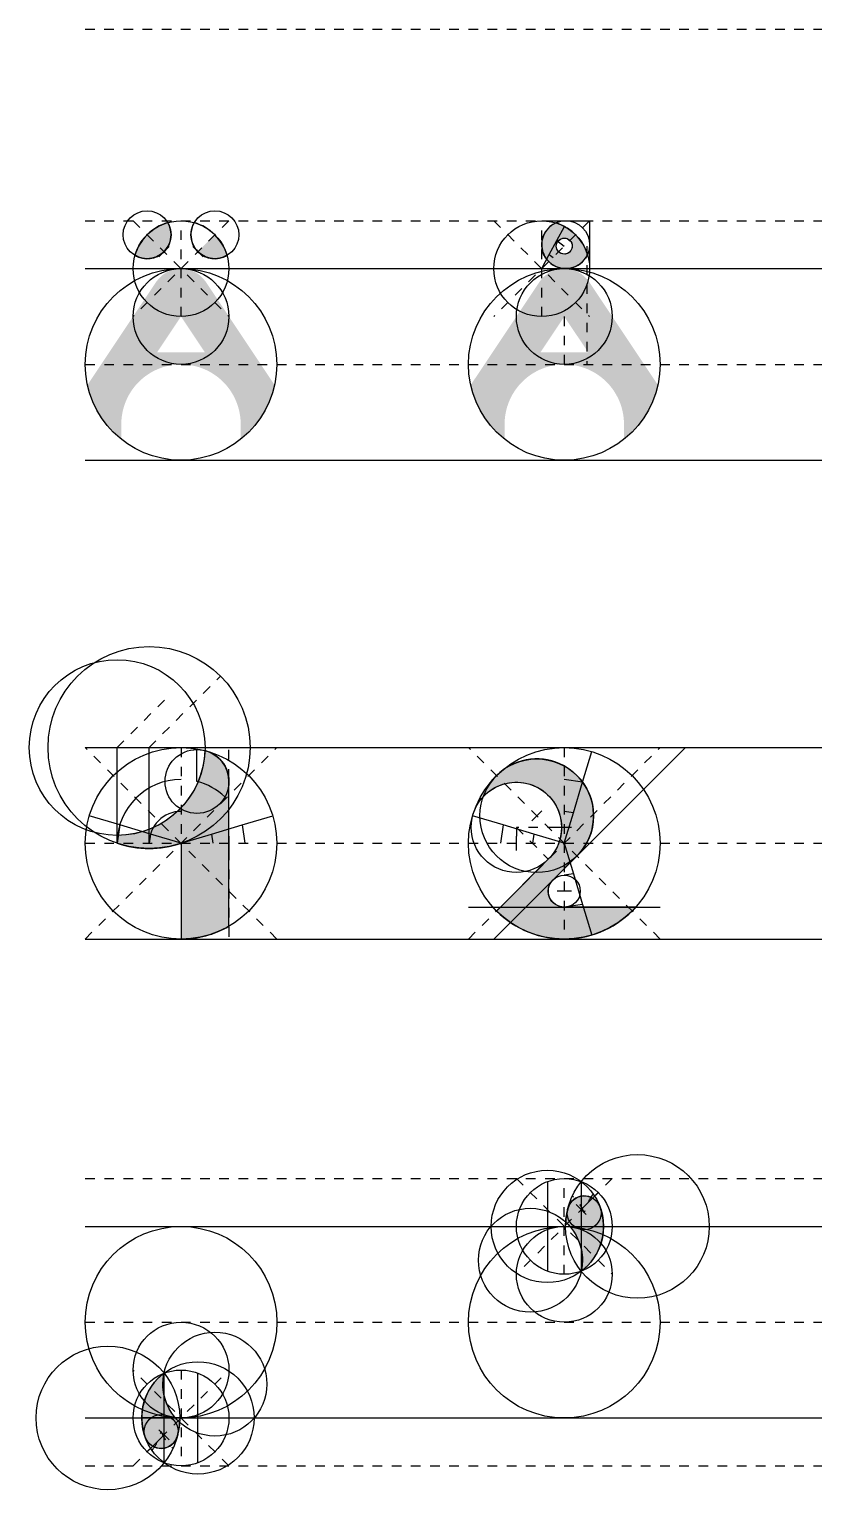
# Model space of a CAD drawing. Header units: millimetres. Extents: x -0.6 to 55.4, y -1.3 to 34.5.
# Drawn here: x -0.58 to 7.6, y -0.75 to 14.5 of the extents above; entities that cross this region are included whole.
import ezdxf

# ---------------------------------------------------------------- set-up
doc = ezdxf.new("R2010")
doc.units = ezdxf.units.MM
doc.linetypes.add('ACAD_ISO02W100', pattern=[15, 12, -3])
doc.linetypes.add('ACAD_ISO03W100', pattern=[30, 12, -18])
for name, color, linetype in [('GUIDES', 252, 'Continuous'), ('guides_minor', 12, 'Continuous'), ('Lettering', 7, 'Continuous'), ('LINES', 252, 'Continuous'), ('Outlines', 5, 'Continuous')]:
    doc.layers.add(name, color=color, linetype=linetype)

msp = doc.modelspace()

# ---------------------------------------------------------------- hatches: boundary and pattern name
at = {"layer": 'Lettering'}
h = msp.add_hatch(color=256, dxfattribs=at)
h.dxf.hatch_style = 1
h.paths.add_polyline_path([(0.8230776139543436, 12.17677669529663), (0.6463009186577097, 12.35355339059327, 0.1270166537925817), (0.5193317932615061, 12.13819591754875, 0.341998713119646)], flags=0)
h.paths.add_polyline_path([(0.5193317932615061, 12.13819591754875, 0.5803939915976429), (0.8963009186577061, 12.35355339059327, 0.1339724951614857), (0.8616583917022288, 12.48052251598948, 0.2581988897471575)])
h.paths.add_polyline_path([(1.138050226799742, 12.48052251598948, 0.1339724951614854), (1.103407699844265, 12.35355339059327, 0.1989123673796586), (1.176631004547627, 12.17677669529663), (1.353407699844261, 12.35355339059327, 0.1270166537925814)], flags=17)
h.paths.add_polyline_path([(1.138050226799742, 12.48052251598948, 0.1339724951614854), (1.103407699844265, 12.35355339059327, 0.5803939915976409), (1.480376825240464, 12.13819591754875, 0.2581988897471571)])
h = msp.add_hatch(color=256, dxfattribs=at)
h.dxf.hatch_style = 1
h.paths.add_polyline_path([(5.001125679935802, 12.44027661551871, 0.04880491872216751), (4.911292591913938, 12.47785945694154, 0.2948130110805524), (4.76415204885548, 12.25, 0.1660751158844995), (4.816392514590325, 12.09705829016507), (4.84314325921556, 12.14675887183954), (4.922134469575691, 12.29351774367914)])
h.paths.add_polyline_path([(5.001125679935802, 12.44027661551871), (4.922134469575691, 12.29351774367914), (4.932992256042541, 12.28544067899921, -0.4575960743172887), (5.058779874349896, 12.29462782549441), (5.117705439448756, 12.35355339059327, 0.07303696992455157)])
h.paths.add_polyline_path([(4.916520975917648, 12.23570226039552, -0.1612725319561858), (4.932992256042541, 12.28544067899921), (4.922134469575691, 12.29351774367914), (4.84314325921556, 12.14675887183954), (4.882003179053218, 12.11785113019773), (4.940928744152109, 12.17677669529662, -0.1989123673796594)], flags=17)
h.paths.add_polyline_path([(4.882003179053218, 12.11785113019773), (4.84314325921556, 12.14675887183954), (4.816392514590325, 12.09705829016507, 0.03178718121211779), (4.837375353558845, 12.07322330470336)])
h.paths.add_polyline_path([(5.242011505797021, 12.14714054305845, 0.1222777554561157), (5.117705439448756, 12.35355339059327), (5.058779874349896, 12.29462782549441, -0.198912367379658), (5.083187642584357, 12.23570226039552, -0.6681786379192973), (4.940928744152109, 12.17677669529662), (4.837375353558845, 12.07322330470336, 0.5244820294908361)])
at = {"layer": 'Lettering', "transparency": 33554559}
h = msp.add_hatch(color=256, dxfattribs=at)
h.dxf.hatch_style = 1
h.paths.add_polyline_path([(0.4816209105092414, 10.72264990188738), (0.2512949555129065, 10.37716096939288), (0.377015278643875, 10.37716096939288, -0.1480687391120274)], flags=17)
h.paths.add_polyline_path([(0.377015278643875, 10.37716096939288), (0.2512949555129066, 10.37716096939288), (0.2361463684605606, 10.35443808881436, 0.04920745167855526), (0.377015278643875, 10.21764998756797)])
h.paths.add_polyline_path([(1.518087707992714, 10.72264990188738, -0.1480687391120296), (1.622693339858083, 10.37716096939288), (1.74841366298907, 10.37716096939288)], flags=17)
h.paths.add_polyline_path([(1.763562250041413, 10.35443808881436), (1.74841366298907, 10.37716096939288), (1.622693339858083, 10.37716096939288), (1.622693339858083, 10.21764998756796, 0.04920745167856037)])
h.paths.add_polyline_path([(1.258971008621845, 11.86132495094369, 0.535183758487993), (0.7407376098801195, 11.86132495094368), (0.02322719981201715, 10.78505933584153, 0.1218801146048847), (0.2361463684605641, 10.35443808881436), (0.4816209105092445, 10.72264990188737, -0.5351837584879928), (1.518087707992718, 10.72264990188738), (1.763562250041417, 10.35443808881436, 0.1218801146048848), (1.976481418689962, 10.78505933584154)])
h.paths.add_polyline_path([(0.9998543092509866, 11.49999999999998), (1.249854309250988, 11.12499999999999), (0.7498543092509888, 11.12499999999999)], flags=16)
h = msp.add_hatch(color=256, dxfattribs=at)
h.dxf.hatch_style = 1
h.paths.add_polyline_path([(4.481620910509242, 10.72264990188738), (4.251294955512907, 10.37716096939288), (4.377015278643875, 10.37716096939288, -0.1480687391120274)], flags=17)
h.paths.add_polyline_path([(4.377015278643875, 10.37716096939288), (4.251294955512907, 10.37716096939288), (4.236146368460561, 10.35443808881436, 0.04920745167855526), (4.377015278643875, 10.21764998756797)])
h.paths.add_polyline_path([(5.518087707992715, 10.72264990188738, -0.1480687391120296), (5.622693339858084, 10.37716096939288), (5.74841366298907, 10.37716096939288)], flags=17)
h.paths.add_polyline_path([(5.763562250041414, 10.35443808881436), (5.74841366298907, 10.37716096939288), (5.622693339858084, 10.37716096939288), (5.622693339858084, 10.21764998756796, 0.04920745167856037)])
h.paths.add_polyline_path([(5.258971008621845, 11.86132495094369, 0.535183758487993), (4.74073760988012, 11.86132495094368), (4.023227199812018, 10.78505933584153, 0.1218801146048847), (4.236146368460565, 10.35443808881436), (4.481620910509245, 10.72264990188737, -0.5351837584879928), (5.518087707992718, 10.72264990188738), (5.763562250041417, 10.35443808881436, 0.1218801146048848), (5.976481418689962, 10.78505933584154)])
h.paths.add_polyline_path([(4.999854309250988, 11.49999999999998), (5.249854309250988, 11.12499999999999), (4.749854309250989, 11.12499999999999)], flags=16)
at = {"layer": 'Lettering'}
h = msp.add_hatch(color=256, dxfattribs=at)
h.dxf.hatch_style = 1
h.paths.add_polyline_path([(1.499854309250833, 6.645497224367952, 0.341998713119708), (1.24985430925077, 6.96824583655191, -0.4041075168221769), (0.3331876425846594, 6.082783501743974), (0.3331876425846594, 6.000000000000001, 0.1622776601682916), (0.9998543092509844, 5.999999999999885), (0.9998543092509844, 5.000000000000001, 0.131652497587351), (1.499854309250832, 5.133974596215475), (1.499854309250832, 5.925000000000205), (1.499854309250832, 6.075000000000204)])
h = msp.add_hatch(color=256, dxfattribs=at)
h.dxf.hatch_style = 1
h.paths.add_polyline_path([(4.153144594719208, 6.486063905338316, -1.020702918188275), (4.833187642584482, 5.833333333333494), (4.292747528064438, 5.292893218813451, 0.4306146857329154), (5.745210301750907, 5.333333333333327), (4.999854309250984, 5.333333333333327, -0.6681786379192982), (4.882003179053225, 5.617851130197753), (5.132003179053227, 5.867851130197755, 1.250996610072833)])
h = msp.add_hatch(color=256, dxfattribs=at)
h.dxf.hatch_style = 1
edge = h.paths.add_edge_path()
edge.add_arc((5.207566541557013, 2.141390187535376), 0.1767766952966333, 20.19728922172828, 165.7201596811114)
edge.add_arc((5.763078908874106, 1.999999999999981), 0.7500001904305416, 165.7201596811102, 176.5579547910928)
edge.add_arc((4.646446609406725, 1.646446609406722), 0.5424768069852577, -12.147594472682215, 47.28574345518098, ccw=False)
edge.add_arc((4.823223152740738, 1.999999999999997), 0.5863020616148487, 307.0867017805802, 380.1972892217283)
h = msp.add_hatch(dxfattribs=at)
h.set_pattern_fill('ANGLE', color=256)
h.set_pattern_definition([(0, (0, 0), (0, 6.985), [5.08, -1.905]), (90, (0, 0), (-6.985, 4.277078946022131e-16), [5.08, -1.905])])
edge = h.paths.add_edge_path()
edge.add_arc((0.7924334584429792, -0.1413901875353766), 0.1767766952966332, 200.1972892217282, 345.7201596811115)
edge.add_arc((0.2369210911258873, 1.812439087700568e-14), 0.7500001904305413, 345.7201596811103, 356.5579547910928)
edge.add_arc((1.353553390593267, 0.3535533905932786), 0.5424768069852574, 167.8524055273178, 227.2857434551811, ccw=False)
edge.add_arc((1.176776847259255, 2.55351295663786e-15), 0.586302061614849, 127.0867017805803, 200.1972892217283)
h = msp.add_hatch(color=256, dxfattribs=at)
h.dxf.hatch_style = 1
edge = h.paths.add_edge_path()
edge.add_arc((0.7924334584429792, -0.1413901875353766), 0.1767766952966332, 200.1972892217282, 345.7201596811115)
edge.add_arc((0.2369210911258873, 1.812439087700568e-14), 0.7500001904305413, 345.7201596811103, 356.5579547910928)
edge.add_arc((1.353553390593267, 0.3535533905932786), 0.5424768069852574, 167.8524055273178, 227.2857434551811, ccw=False)
edge.add_arc((1.176776847259255, 2.55351295663786e-15), 0.586302061614849, 127.0867017805803, 200.1972892217283)

# ---------------------------------------------------------------- linework, layer by layer
at = {"layer": 'GUIDES'}
for centre, radius in [((0.9998543092509848, 12), 0.4999999999999999), ((4.76415204885548, 12), 0.4999999999999999), ((0.9998543092509845, 11), 0.9999999999999998), ((0.9998543092509848, 11.5), 0.4999999999999999), ((4.999854309250984, 11), 0.9999999999999998), ((4.999854309250986, 11.5), 0.4999999999999999), ((0.9998543092509847, 6), 0.9999999999999998), ((4.999854309250984, 6), 0.9999999999999998), ((4.999999999999996, 2), 0.4999999999999999), ((0.9999999999999964, 1), 0.9999999999999998), ((4.999999999999996, 1), 0.9999999999999998), ((4.999999999999996, 1.5), 0.4999999999999999), ((0.9999999999999964, 0.5), 0.4999999999999999), ((0.9999999999999964, 0), 0.4999999999999999)]:
    msp.add_circle(centre, radius, dxfattribs=at)
at = {"layer": 'guides_minor', "linetype": 'ACAD_ISO02W100', "ltscale": 0.001}
for p, q in [((1.499854309250988, 12.5), (0.4998543092509921, 11.5)), ((0.499854309250985, 12.5), (1.499854309250974, 11.5)), ((0.9998543092509848, 11.5), (0.9998543092509848, 12.5)), ((5.264152048855483, 12.5), (4.264152048855487, 11.5)), ((4.26415204885548, 12.5), (5.264152048855469, 11.5)), ((4.76415204885548, 11.5), (4.76415204885548, 12.5)), ((4.999854309250986, 11.5), (4.999854309250986, 11)), ((1.999854309250979, 5.000000000000002), (-0.0001456907490200037, 7)), ((-0.0001456907490093455, 5.000000000000002), (1.99985430925099, 7)), ((0.9998543092509844, 7), (0.9998543092509844, 5)), ((5.999854309250979, 5.000000000000002), (3.999854309250979, 7)), ((3.99985430925099, 5.000000000000002), (5.999854309250989, 7)), ((4.999854309250984, 7), (4.999854309250984, 5)), ((5.499999999999996, 2.499999999999998), (4.500000000000004, 1.5)), ((4.499999999999996, 2.499999999999998), (5.499999999999989, 1.5)), ((4.999999999999996, 1.5), (4.999999999999996, 2.5)), ((0.4999999999999964, -0.4999999999999982), (1.499999999999989, 0.5)), ((1.499999999999996, -0.4999999999999982), (0.5000000000000036, 0.5)), ((0.9999999999999964, 0.5), (0.9999999999999964, -0.5))]:
    msp.add_line(p, q, dxfattribs=at)
at = {"layer": 'guides_minor'}
for p, q in [((4.76415204885548, 12.5), (5.264152048855485, 12.5)), ((4.922134469575691, 12.29351774367914), (5.001125679935824, 12.44027661551875)), ((5.264152048855485, 12.5), (5.26415204885548, 11.99999999999999)), ((0.770044605365352, 12.12374368670764), (0.8761106225433343, 12.22980970388563)), ((1.229664013136618, 12.12374368670764), (1.123597995958635, 12.22980970388563)), ((4.84314325921556, 12.14675887183954), (4.922134469575691, 12.29351774367914)), ((4.922134469575691, 12.29351774367914), (4.999854309250995, 12.23570226039552)), ((4.764152048855421, 11.99999999999994), (4.843143259215549, 12.14675887183954)), ((4.843143259215549, 12.14675887183954), (4.882003179053203, 12.11785113019773)), ((0.3331876425846594, 6.000000000000107), (0.3331876425846594, 7)), ((0.6665209759179951, 6.000000000000107), (0.666520975917995, 7)), ((1.166520975917512, 6.645497224367952), (1.166520975917512, 6.986013297183293)), ((4.264152048855472, 5), (6.264152048855473, 7)), ((5.191530201160059, 6.638517655907265), (5.287368147114602, 6.957776483860897)), ((5.191530201160059, 6.638517655907265), (4.999854309250974, 6.666666666666671)), ((5.095692255205517, 6.319258827953632), (5.191530201160059, 6.638517655907265)), ((0.3613366533440661, 6.191675891909192), (0.04207782539043374, 6.287513837863735)), ((1.638371965157903, 6.191675891909192), (1.957630793111536, 6.287513837863735)), ((4.361336653344066, 6.191675891909192), (4.042077825390433, 6.287513837863735)), ((4.659342344969839, 6.234445947103159), (4.765408362147821, 6.340511964281141)), ((5.095692255205517, 6.319258827953632), (4.999854309250974, 6.333333333333336)), ((4.999854309250974, 6.000000000000007), (5.095692255205517, 6.319258827953632)), ((0.3613366533440661, 6.191675891909192), (0.3331876425846594, 6.000000000000107)), ((0.6805954812976984, 6.095837945954649), (0.3613366533440661, 6.191675891909192)), ((1.319113137204271, 6.095837945954649), (1.638371965157903, 6.191675891909192)), ((1.638371965157903, 6.191675891909192), (1.66652097591731, 6.000000000000107)), ((4.361336653344066, 6.191675891909192), (4.333187642584659, 6.000000000000107)), ((4.680595481297698, 6.095837945954649), (4.361336653344066, 6.191675891909192)), ((5.074854309250984, 6.166666666666666), (4.924854309250984, 6.166666666666666)), ((0.6805954812976984, 6.095837945954649), (0.6665209759179951, 6.000000000000107)), ((0.9998543092513272, 6.000000000000107), (0.6805954812976984, 6.095837945954649)), ((0.9998543092506422, 6.000000000000107), (1.319113137204271, 6.095837945954649)), ((1.319113137204271, 6.095837945954649), (1.333187642583974, 6.000000000000107)), ((1.499854309250832, 6.075000000000204), (1.499854309250832, 5.925000000000204)), ((4.499854309251311, 5.925), (4.499854309251311, 6.075)), ((4.680595481297698, 6.095837945954649), (4.666520975917995, 6.000000000000107)), ((4.999854309251327, 6.000000000000107), (4.680595481297698, 6.095837945954649)), ((4.999854309250974, 5.999999999999995), (5.095692255205517, 5.680741172046366)), ((5.095692255205517, 5.680741172046366), (4.999854309250974, 5.666666666666663)), ((5.095692255205517, 5.680741172046366), (5.191530201160059, 5.361482344092733)), ((5.074854309250974, 5.499999999999995), (4.924854309250974, 5.499999999999995)), ((5.191530201160059, 5.361482344092733), (4.999854309250974, 5.333333333333327)), ((5.191530201160059, 5.361482344092733), (5.287368147114602, 5.042223516139101)), ((3.999854309250989, 5.333333333333327), (5.999854309250979, 5.333333333333327)), ((4.823223152740738, 2.467707115910242), (4.823223152740738, 1.532292884089758)), ((5.176776695296631, 2.467707173346744), (5.176776695296631, 1.532292826653258)), ((5.176776695296631, 2.176776695296638), (5.35355339059327, 2.353553390593273)), ((5.229809703885621, 2.123743686707646), (5.123743686707641, 2.229809703885628)), ((0.8232233047033617, -0.4677071733467439), (0.8232233047033617, 0.4677071733467422)), ((1.176776847259255, -0.4677071159102422), (1.176776847259255, 0.4677071159102422)), ((0.7701902961143716, -0.1237436867076465), (0.8762563132923518, -0.2298097038856284)), ((0.8232233047033617, -0.1767766952966383), (0.6464466094067234, -0.3535533905932731))]:
    msp.add_line(p, q, dxfattribs=at)
at = {"layer": 'guides_minor', "linetype": 'ACAD_ISO02W100', "ltscale": 0.00022}
for p, q in [((5.235556569646501, 12.23570226039552), (5.235556569646501, 11)), ((0.666520975917995, 7), (1.411876968417925, 7.74535599249993)), ((0.3331876425846594, 7), (0.8602339192795018, 7.527046276694842)), ((1.499854309250832, 6.075000000000204), (1.499854309250832, 7)), ((4.924854309250984, 6.166666666666666), (4.499854309251311, 6.166666666666666)), ((4.499854309251311, 6.166666666666666), (4.499854309251311, 6.075)), ((4.499854309251311, 6.166666666666666), (4.833187642584483, 5.833333333333495)), ((1.499854309250832, 5.925000000000204), (1.499854309250832, 5))]:
    msp.add_line(p, q, dxfattribs=at)
at = {"layer": 'guides_minor'}
for centre, radius in [((0.6463009186577097, 12.35355339059327), 0.2499999999999964), ((1.353407699844261, 12.35355339059327), 0.2499999999999964), ((5.014152048855485, 12.25), 0.2500000000000053), ((4.999854309251003, 12.23570226039552), 0.083333333333354), ((0.666520975917995, 7), 1.054092553389461), ((0.3331876425846594, 7), 0.9172164982560262), ((1.166520975917512, 6.645497224367952), 0.3333333333333202), ((4.71237535355883, 6.28747895569215), 0.5934433619633044), ((4.499854309251311, 6.166666666666666), 0.4714045207908033), ((4.999854309250984, 5.499999999999995), 0.1666666666666678), ((5.76307890887411, 2), 0.7500001904305446), ((4.823223152740738, 2), 0.5863020616148492), ((5.207566541557014, 2.141390187535379), 0.1767766952966331), ((4.646446609406727, 1.646446609406723), 0.5424768069852567), ((1.353553390593266, 0.3535533905932766), 0.5424768069852567), ((0.2369210911258826, 0), 0.7500001904305446), ((1.176776847259255, 0), 0.5863020616148492), ((0.7924334584429786, -0.1413901875353787), 0.1767766952966331)]:
    msp.add_circle(centre, radius, dxfattribs=at)
for centre, radius, start, end in [((0.9998543092502872, 6), 0.6666666666656278, 90, 179.9999999999908), ((0.9998543092509847, 6), 0.6666666666666796, 46.56746344222471, 75.52248781408277), ((0.9998543092502872, 6), 0.3333333333322921, 89.99999999985465, 179.9999999999818)]:
    msp.add_arc(centre, radius, start, end, dxfattribs=at)
at = {"layer": 'guides_minor', "linetype": 'ACAD_ISO02W100', "ltscale": 0.00022}
for centre, radius, start, end in [((4.823223152740738, 2), 0.4095253663182145, 20.19728922172806, 50.60667771027956), ((5.76307890887411, 2), 0.5732234951339098, 143.6802777315479, 165.7201596811115), ((0.2369210911258826, 0), 0.5732234951339098, 323.6802777315479, 345.7201596811115), ((1.176776847259255, 0), 0.4095253663182145, 200.1972892217281, 230.6066777102796)]:
    msp.add_arc(centre, radius, start, end, dxfattribs=at)
at = {"layer": 'LINES', "linetype": 'ACAD_ISO03W100', "ltscale": 0.0033}
for p, q in [((-0.0002913814980266898, 14.5), (37.99970861850197, 14.5)), ((-0.0002913814980264755, 12.5), (37.99970861850196, 12.5)), ((-0.0001456907490150893, 2.5), (37.99985430925098, 2.5)), ((-3.749821633758366e-15, -0.5), (37.99999999999999, -0.5))]:
    msp.add_line(p, q, dxfattribs=at)
at = {"layer": 'LINES'}
for p, q in [((-0.0001456907490150781, 12), (37.99985430925097, 12)), ((-0.0001456907490150781, 10), (37.99985430925098, 10)), ((-0.0001456907490148444, 7), (37.99985430925097, 7.000000000000002)), ((-0.0001456907490148444, 5), (37.99985430925098, 5.000000000000002)), ((-3.259979092229415e-15, 2), (37.99999999999999, 2)), ((-3.259979092229415e-15, 0), (37.99999999999999, 1.77635683940025e-15))]:
    msp.add_line(p, q, dxfattribs=at)
at = {"layer": 'LINES', "linetype": 'ACAD_ISO03W100', "ltscale": 0.002}
for p, q in [((-0.0001456907490150781, 11), (37.99985430925098, 11)), ((-0.0001456907490148444, 6), (37.99985430925098, 6)), ((-3.259979092229415e-15, 1), (37.99999999999999, 1))]:
    msp.add_line(p, q, dxfattribs=at)
at = {"layer": 'Outlines'}
for points in [[(0.5193317932615064, 12.13819591754875, 0.7745966692415013), (0.8616583917022231, 12.48052251598947, 0.2581988897471612)], [(1.176631004547627, 12.17677669529663, 0.3419987131196437), (1.480376825240464, 12.13819591754875, 0.1270166537925811), (1.353407699844261, 12.35355339059327), (1.353407699844261, 12.35355339059327, 0.1270166537925814), (1.138050226799742, 12.48052251598947, 0.1339724951614851), (1.103407699844265, 12.35355339059327, 0.1989123673796586)], [(4.816392514590325, 12.09705829016507, 0.03178718121211779), (4.837375353558845, 12.07322330470336, 0.5244820294908401), (5.242011505797021, 12.14714054305845, 0.1222777554561157), (5.117705439448756, 12.35355339059327, 0.07303696992455161), (5.001125679935802, 12.44027661551871, 0.04880491872216763), (4.911292591913938, 12.47785945694154, 0.2948130110805524), (4.76415204885548, 12.25, 0.1660751158844995)], [(5.058779874349896, 12.29462782549441, -0.1989123673796588), (5.083187642584357, 12.23570226039552, -0.6681786379192973), (4.940928744152109, 12.17677669529662, -0.1989123673796605), (4.916520975917648, 12.23570226039552, -0.1612725319561873), (4.932992256042541, 12.28544067899921, -0.4575960743172861)], [(1.499854309250833, 6.645497224367952, 0.341998713119708), (1.24985430925077, 6.96824583655191, -0.4041075168221769), (0.3331876425846594, 6.082783501743974), (0.3331876425846594, 6.000000000000001, 0.1622776601682916), (0.9998543092509844, 5.999999999999885), (0.9998543092509844, 5.000000000000001, 0.131652497587351), (1.499854309250832, 5.133974596215475), (1.499854309250832, 5.925000000000205), (1.499854309250832, 6.075000000000204), (1.499854309250833, 6.645497224367952, 0.341998713119708)], [(4.153144594719208, 6.486063905338316, -1.020702918188275), (4.833187642584482, 5.833333333333494), (4.292747528064438, 5.292893218813451, 0.4306146857329154), (5.745210301750907, 5.333333333333327), (4.999854309250984, 5.333333333333327, -0.6681786379192982), (4.882003179053225, 5.617851130197753), (5.132003179053227, 5.867851130197755, 1.250996610072833), (4.153144594719208, 6.486063905338316, -1.020702918188275)], [(5.37347312445048, 2.202423012741261, 0.7367442432812984), (5.036251790287468, 2.184993581869443, 0.04732408319906512), (5.014431689902676, 2.045029181340454, -0.2653008921923768), (5.176776695296631, 1.532292826653255, 0.3302856290275746)], [(5.053937199203812, 2.05393719920381), (5.053523621746717, 2.053523621746713, 0.0005869382978115618), (5.053396352538734, 2.05489421758263, 0.001554609361529697), (5.053937199203812, 2.05393719920381)], [(0.6265268755495127, -0.202423012741261, 0.7367442432812984), (0.9637482097125256, -0.1849935818694428, 0.04732408319906512), (0.9855683100973165, -0.04502918134045375, -0.2653008921923768), (0.8232233047033616, 0.4677071733467453, 0.3302856290275746)], [(0.9460628007961809, -0.05393719920381024), (0.9464763782532764, -0.05352362174671299, 0.0005869382978115618), (0.9466036474612594, -0.05489421758263013, 0.001554609361529697), (0.9460628007961809, -0.05393719920381024)]]:
    msp.add_lwpolyline(points, format="xyb", close=True, dxfattribs=at)
msp.add_lwpolyline([(0.8230776139543434, 12.17677669529663, 0.1989123673796589), (0.8963009186577061, 12.35355339059327, 0.1339724951614849), (0.8616583917022292, 12.48052251598948, 0.1270166537925816), (0.6463009186577096, 12.35355339059327)], format="xyb", dxfattribs=at)

doc.saveas('drawing.dxf')
